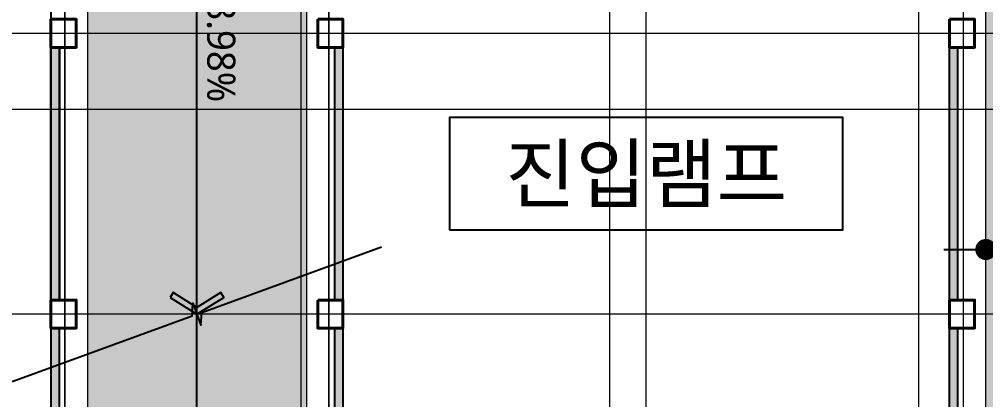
# Model space of a CAD drawing. Header units: millimetres. Extents: x 4739419 to 5837985, y 2291271 to 3446271.
# Drawn here: x 4999085 to 5033506, y 2381044 to 2394591 of the extents above; entities that cross this region are included whole.
import ezdxf
from ezdxf.enums import TextEntityAlignment as Align

# ---------------------------------------------------------------- set-up
doc = ezdxf.new("R2010")
doc.units = ezdxf.units.MM
doc.layers.get('0').update_dxf_attribs({"color": 255})
for name, color, linetype, lineweight in [('A-DIMS', 9, 'Continuous', 25), ('A-XXXX-TXT2', 9, 'Continuous', 25), ('XR-평면도$0$A-CNTL', 9, 'Continuous', 15), ('XR-평면도$0$A-CONC-LIN1', 9, 'Continuous', 40), ('XR-평면도$0$A-ELEV-LIN2', 9, 'Continuous', 25), ('XR-평면도$0$A-ELEV-LIN3', 9, 'Continuous', 18), ('XR-평면도$0$A-XXXX-SYMB', 9, 'Continuous', 25)]:
    doc.layers.add(name, color=color, linetype=linetype, lineweight=lineweight)
doc.layers.add('XR-평면도$0$!!파라펫', color=9, linetype='Continuous')
doc.layers.add('XR-평면도$0$A-ELEV-PATT', color=9, linetype='Continuous')
doc.styles.add('XR-평면도$0$맑은 고딕', font='malgun.ttf')
doc.styles.add('맑은고딕', font='malgun.ttf')

# ---------------------------------------------------------------- blocks, each defined once
blk = doc.blocks.new('글_진입램프')
at = {"layer": 'A-XXXX-TXT2', "color": 0}
blk.add_lwpolyline([(-7000, -2000), (7000, -2000), (7000, 2000), (-7000, 2000)], close=True, dxfattribs=at)
at = {"layer": 'A-XXXX-TXT2', "style": '맑은고딕'}
blk.add_text('진입램프', height=2000, dxfattribs=at).set_placement((0, 0), align=Align.MIDDLE_CENTER)
blk = doc.blocks.new('XR-평면도$0$진입램프기둥 기준')
at = {"layer": 'XR-평면도$0$A-CONC-LIN1'}
for points in [[(795799, 1292501), (794899, 1292501), (794899, 1293501), (795799, 1293501)], [(818299, 1292501), (817399, 1292501), (817399, 1293501), (818299, 1293501)], [(827799, 1292501), (826899, 1292501), (826899, 1293501), (827799, 1293501)], [(795799, 1282501), (794899, 1282501), (794899, 1283501), (795799, 1283501)], [(818299, 1282501), (817399, 1282501), (817399, 1283501), (818299, 1283501)], [(827799, 1282501), (826899, 1282501), (826899, 1283501), (827799, 1283501)]]:
    blk.add_lwpolyline(points, close=True, dxfattribs=at)
blk = doc.blocks.new('XR-평면도$0$RAMP_올라감(기준층) (210411)')
at = {"layer": 'XR-평면도$0$A-ELEV-PATT'}
h = blk.add_hatch(dxfattribs=at)
h.set_pattern_fill('HEX', color=256, scale=100, angle=135)
h.set_pattern_definition([(135, (-1188188.16, -722710.9), (-388.8564, -388.8564), [317.5, -635]), (255, (-1188188.16, -722710.9), (531.18773, -142.33132), [317.5, -635]), (195, (-1188412.67, -722486.4), (142.33132, -531.18773), [317.5, -635])])
edge = h.paths.add_edge_path()
edge.add_arc((0, -15000), 12100, 180, 182.3683)
edge.add_line((-12090, -15500), (-19900, -15500))
edge.add_line((-19900, -15500), (-19900, 15000))
edge.add_arc((0, 15000), 19900, 0, 180, ccw=False)
edge.add_line((19900, 15000), (19900, -15500))
edge.add_line((19900, -15500), (12090, -15500))
edge.add_arc((0, -15000), 12100, 357.6317, 360)
edge.add_line((12100, -15000), (12100, 15000))
edge.add_arc((0, 15000), 12100, 0, 180)
edge.add_line((-12100, 15000), (-12100, -15000))
at = {"layer": 'XR-평면도$0$A-CNTL', "ltscale": 300}
for points in [[(-11300, 40700), (-11300, -40700)], [(0, 40700), (0, -40700)], [(11300, 40700), (11300, -40700)], [(20700, 40700), (20700, -40700)], [(-25700, 5000), (25700, 5000)], [(-25700, -5000), (25700, -5000)]]:
    blk.add_lwpolyline(points, dxfattribs=at)
for points in [[(-20700, 15000), (-20700, -15000, 0.414214), (0, -35700, 0.414214), (20700, -15000), (20700, 15000, 0.414214), (0, 35700, 0.414214)], [(-11300, 15000), (-11300, -15000, 0.414214), (0, -26300, 0.414214), (11300, -15000), (11300, 15000, 0.414214), (0, 26300, 0.414214)]]:
    blk.add_lwpolyline(points, format="xyb", close=True, dxfattribs=at)
at = {"layer": 'XR-평면도$0$A-CONC-LIN1'}
for points in [[(-10800, 4500), (-11700, 4500), (-11700, 5500), (-10800, 5500)], [(11700, 4500), (10800, 4500), (10800, 5500), (11700, 5500)], [(21200, 4500), (20300, 4500), (20300, 5500), (21200, 5500)], [(-10800, -5500), (-11700, -5500), (-11700, -4500), (-10800, -4500)], [(11700, -5500), (10800, -5500), (10800, -4500), (11700, -4500)], [(21200, -5500), (20300, -5500), (20300, -4500), (21200, -4500)]]:
    blk.add_lwpolyline(points, close=True, dxfattribs=at)
at = {"layer": 'XR-평면도$0$A-ELEV-LIN2'}
for p, q in [((20900, 14500), (20900, 5500)), ((20900, 4500), (20900, -4500))]:
    blk.add_line(p, q, dxfattribs=at)
for points in [[(-11100, 14500), (-11100, 5500)], [(-10800, 14500), (-10800, 5500)], [(10800, 5500), (10800, 14500)], [(11100, 5500), (11100, 14500)], [(21200, -35300), (21200, 14500)], [(-11100, 4500), (-11100, -4500)], [(-10800, 4500), (-10800, -4500)], [(10800, -4500), (10800, 4500)], [(11100, -4500), (11100, 4500)]]:
    blk.add_lwpolyline(points, dxfattribs=at)
at = {"layer": 'XR-평면도$0$A-ELEV-LIN3'}
blk.add_lwpolyline([(19900, -36700), (19900, 15000, 0.414214), (0, 34900, 0.414214), (-19900, 15000), (-19900, -36700)], format="xyb", dxfattribs=at)
blk.add_lwpolyline([(-12100, 15000), (-12100, -15000, 0.414214), (0, -27100, 0.414214), (12100, -15000), (12100, 15000, 0.414214), (0, 27100, 0.414214)], format="xyb", close=True, dxfattribs=at)
at = {"layer": 'XR-평면도$0$A-XXXX-SYMB'}
blk.add_lwpolyline([(-16000, 5000), (-16000, 15000, -0.414214), (0, 31000, -0.414214), (16000, 15000), (16000, -15500)], format="xyb", dxfattribs=at)
blk.add_lwpolyline([(-16000, 5000), (-16000, 15000, -0.414214), (0, 31000, -0.414214), (16000, 15000), (16000, -15500)], format="xyb", dxfattribs=at)
blk.add_lwpolyline([(22578, 7394), (16169, 5062), (16144, 4605), (15856, 5395), (15831, 4939), (9422, 2606)], dxfattribs=at)
blk.add_lwpolyline([(22578, 7394), (16169, 5062), (16144, 4605), (15856, 5395), (15831, 4939), (9422, 2606)], dxfattribs=at)
blk.add_lwpolyline([(16954, 4404), (16000, 5000), (15046, 4404), (15152, 4234), (16000, 4764), (16848, 4234)], close=True, dxfattribs=at)
blk.add_lwpolyline([(16954, 4404), (16000, 5000), (15046, 4404), (15152, 4234), (16000, 4764), (16848, 4234)], close=True, dxfattribs=at)
blk.add_blockref('XR-평면도$0$진입램프기둥 기준', (-806599, -1288001))
blk = doc.blocks.new('XR-평면도$0$중심선(210216)')
at = {"layer": 'XR-평면도$0$A-CNTL', "ltscale": 300}
for points in [[(143000, 206000), (143000, -10000)], [(154000, 206000), (154000, -10000)], [(165000, 206000), (165000, -10000)], [(-10000, 55000), (186000, 55000)]]:
    blk.add_lwpolyline(points, dxfattribs=at)
blk = doc.blocks.new('XR-평면도$0$3층진입램프 파라펫')
at = {"layer": 'XR-평면도$0$!!파라펫'}
h = blk.add_hatch(color=9, dxfattribs=at)
h.dxf.hatch_style = 1
h.paths.add_polyline_path([(619080, 1249857), (618780, 1249857), (618780, 1240857), (619080, 1240857)])
h = blk.add_hatch(color=9, dxfattribs=at)
h.dxf.hatch_style = 1
h.paths.add_polyline_path([(629180, 1240857), (628880, 1240857), (628880, 1249857), (629180, 1249857)])
h.paths.add_polyline_path([(650780, 1240857), (650780, 1249857), (651080, 1249857), (651080, 1240857), (650780, 1240857)])
h = blk.add_hatch(color=9, dxfattribs=at)
h.dxf.hatch_style = 1
h.paths.add_polyline_path([(619080, 1230857), (618780, 1230857), (618780, 1239857), (619080, 1239857)])
h = blk.add_hatch(color=9, dxfattribs=at)
h.dxf.hatch_style = 1
h.paths.add_polyline_path([(629180, 1239857), (628880, 1239857), (628880, 1230857), (629180, 1230857)])
h.paths.add_polyline_path([(650780, 1239857), (650780, 1230857), (651080, 1230857), (651080, 1239857), (650780, 1239857)])
for points in [[(618780, 1249857), (619080, 1249857), (619080, 1240857), (618780, 1240857)], [(618780, 1230857), (619080, 1230857), (619080, 1239857), (618780, 1239857)]]:
    blk.add_lwpolyline(points, close=True, dxfattribs=at)
blk = doc.blocks.new('_CIDOT')
at = {"color": 0, "linetype": 'ByBlock'}
blk.add_line((2, 0), (-1, 0), dxfattribs=at)
at = {"color": 0, "linetype": 'ByBlock', "const_width": 0.5}
blk.add_lwpolyline([(-0.25, 0, 1), (0.25, 0, 1)], format="xyb", close=True, dxfattribs=at)

msp = doc.modelspace()

# ---------------------------------------------------------------- block references
at = {"rotation": 180}
msp.add_blockref('XR-평면도$0$RAMP_올라감(기준층) (210411)', (5021411.8, 2389091.2), dxfattribs=at)
for name, p in [('XR-평면도$0$3층진입램프 파라펫', (4381432.1, 1143734.3)), ('XR-평면도$0$3층진입램프 파라펫', (4381432.1, 1143734.3)), ('XR-평면도$0$3층진입램프 파라펫', (4381432.1, 1143734.3)), ('글_진입램프', (5021411.8, 2389091.2))]:
    msp.add_blockref(name, p)
at = {"layer": 'A-DIMS', "xscale": 750, "yscale": 750, "zscale": 750, "rotation": 180}
msp.add_blockref('_CIDOT', (5033511.8, 2386391.2), dxfattribs=at)
at = {"layer": 'XR-평면도$0$A-CNTL'}
msp.add_blockref('XR-평면도$0$중심선(210216)', (4866111.8, 2336391.2), dxfattribs=at)

# ---------------------------------------------------------------- texts
at = {"layer": 'A-XXXX-TXT2', "ltscale": 100, "style": 'XR-평면도$0$맑은 고딕'}
msp.add_text('SLOPE : 8.98%%%', height=1000, rotation=270, dxfattribs=at).set_placement((5006279.8, 2395950.1), align=Align.MIDDLE_CENTER)

doc.saveas('drawing.dxf')
